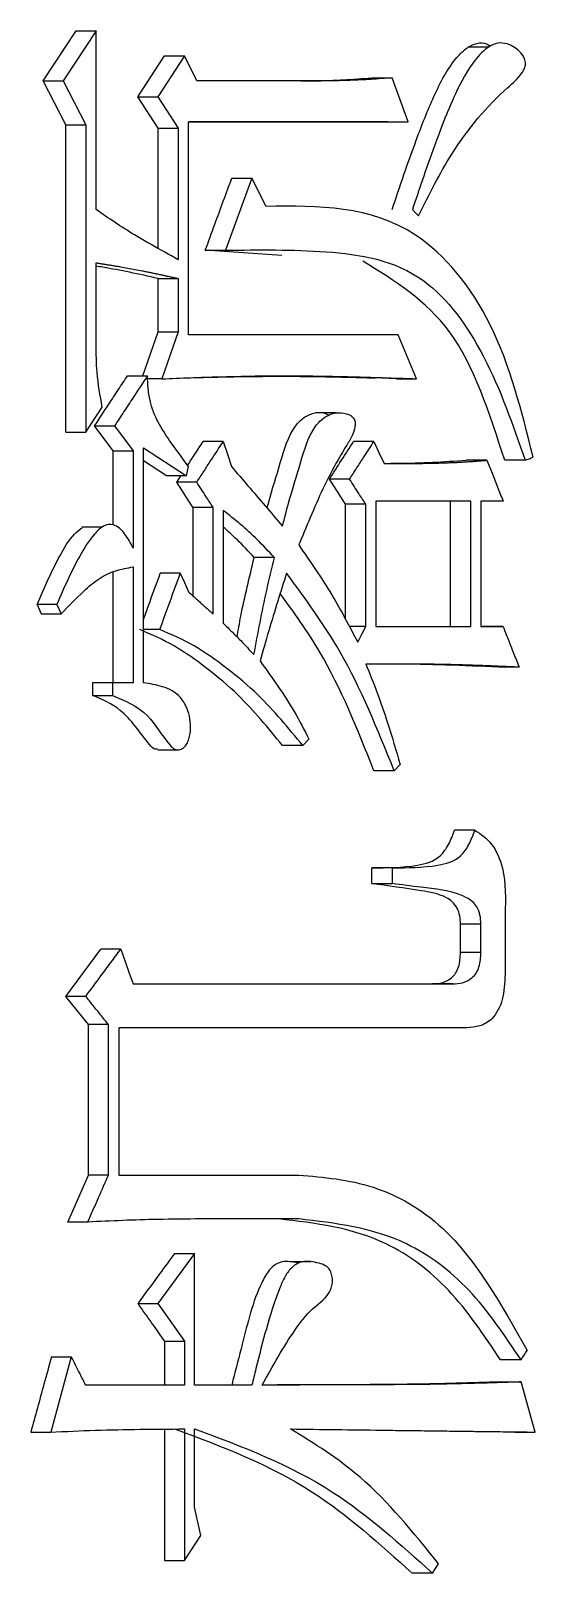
# Model space of a CAD drawing. Header units: millimetres. Extents: x 2451 to 4400, y 944 to 2322.
# Drawn here: x 3324 to 3325.74, y 1149.1 to 1154.43 of the extents above; entities that cross this region are included whole.
import ezdxf

# ---------------------------------------------------------------- set-up
doc = ezdxf.new("R2010")
doc.units = ezdxf.units.MM

msp = doc.modelspace()

# ---------------------------------------------------------------- linework, layer by layer
at = {"color": 7, "linetype": 'Continuous', "lineweight": 25}
for p, q in [((3324.0389, 1154.2528), (3324.1527, 1154.4258)), ((3324.2214, 1154.4258), (3324.1075, 1154.2528)), ((3324.1527, 1154.4258), (3324.2214, 1154.4258)), ((3324.2214, 1153.8092), (3324.2214, 1154.4258)), ((3325.5765, 1154.3692), (3325.5051, 1154.3692)), ((3324.3654, 1154.1987), (3324.4573, 1154.3393)), ((3324.5264, 1154.3393), (3324.4344, 1154.1987)), ((3324.4573, 1154.3393), (3324.5264, 1154.3393)), ((3324.5688, 1154.2528), (3324.5264, 1154.3393)), ((3325.1735, 1154.2636), (3325.2435, 1154.2636)), ((3325.2994, 1154.1121), (3325.2435, 1154.2636)), ((3324.0389, 1154.2528), (3324.1075, 1154.2528)), ((3324.1171, 1154.1013), (3324.0389, 1154.2528)), ((3324.1075, 1154.2528), (3324.1858, 1154.1013)), ((3324.9985, 1154.2528), (3324.5688, 1154.2528)), ((3324.9287, 1154.2528), (3324.9985, 1154.2528)), ((3324.3654, 1154.1987), (3324.4344, 1154.1987)), ((3324.4361, 1154.0905), (3324.3654, 1154.1987)), ((3324.4344, 1154.1987), (3324.5052, 1154.0905)), ((3324.1171, 1154.1013), (3324.1858, 1154.1013)), ((3324.1171, 1153.0412), (3324.1171, 1154.1013)), ((3324.5406, 1154.1121), (3325.2994, 1154.1121)), ((3324.5406, 1153.3766), (3324.5406, 1154.1121)), ((3325.2293, 1154.1121), (3324.5406, 1154.1121)), ((3325.2293, 1154.1121), (3325.2994, 1154.1121)), ((3324.4361, 1154.0905), (3324.5052, 1154.0905)), ((3324.4361, 1153.6747), (3324.4361, 1154.0905)), ((3324.5052, 1154.0905), (3324.5052, 1153.6362)), ((3324.7594, 1153.9174), (3324.6677, 1153.6686)), ((3324.69, 1153.9174), (3324.7594, 1153.9174)), ((3324.8087, 1153.8201), (3324.7594, 1153.9174)), ((3324.2214, 1153.3441), (3324.2214, 1153.6254)), ((3324.8627, 1153.6506), (3324.5984, 1153.6686)), ((3324.5984, 1153.6686), (3324.6677, 1153.6686)), ((3324.4361, 1153.5713), (3324.5052, 1153.5713)), ((3324.4361, 1153.3874), (3324.4361, 1153.5713)), ((3324.5052, 1153.5713), (3324.5052, 1153.3874)), ((3324.3833, 1153.2359), (3324.4361, 1153.3874)), ((3324.4361, 1153.3874), (3324.5052, 1153.3874)), ((3324.5052, 1153.3874), (3324.4485, 1153.2251)), ((3325.2645, 1153.3766), (3324.5406, 1153.3766)), ((3325.3273, 1153.2251), (3325.2645, 1153.3766)), ((3324.33, 1153.2359), (3324.3989, 1153.2359)), ((3324.4485, 1153.2251), (3324.3918, 1153.2251)), ((3325.2571, 1153.2251), (3325.1844, 1153.2279)), ((3325.2571, 1153.2251), (3325.3273, 1153.2251)), ((3324.1858, 1153.0412), (3324.2427, 1153.1278)), ((3325.0493, 1153.1073), (3324.9787, 1153.1073)), ((3324.1171, 1153.0412), (3324.1858, 1153.0412)), ((3324.2165, 1153.0628), (3324.2854, 1153.0628)), ((3324.2804, 1152.9763), (3324.2165, 1153.0628)), ((3324.2854, 1153.0628), (3324.3493, 1152.9763)), ((3324.3847, 1152.9871), (3324.5335, 1152.8898)), ((3324.6607, 1153.0088), (3324.5914, 1153.0088)), ((3325.1806, 1153.0088), (3325.1106, 1153.0088)), ((3324.2804, 1152.9763), (3324.3493, 1152.9763)), ((3324.2804, 1152.7211), (3324.2804, 1152.9763)), ((3324.3493, 1152.9763), (3324.3493, 1152.641)), ((3324.4643, 1152.8898), (3324.3847, 1152.9419)), ((3325.5709, 1152.9439), (3325.5004, 1152.9439)), ((3324.5335, 1152.8898), (3324.4643, 1152.8898)), ((3324.4997, 1152.8681), (3324.5138, 1152.8898)), ((3324.5335, 1152.8898), (3324.5406, 1152.9222)), ((3325.0966, 1152.879), (3325.0268, 1152.879)), ((3324.5688, 1152.8681), (3324.4997, 1152.8681)), ((3324.6254, 1152.7816), (3324.5561, 1152.7816)), ((3324.5561, 1152.4757), (3324.5561, 1152.7816)), ((3324.6254, 1152.4138), (3324.6254, 1152.7816)), ((3324.6607, 1152.7708), (3324.6607, 1152.3814)), ((3325.1526, 1152.7924), (3325.0827, 1152.7924)), ((3325.0827, 1152.3953), (3325.0827, 1152.7924)), ((3325.1526, 1152.3705), (3325.1526, 1152.7924)), ((3325.5153, 1152.8032), (3325.1876, 1152.8032)), ((3325.1876, 1152.8032), (3325.1876, 1152.3705)), ((3325.4449, 1152.3706), (3325.4449, 1152.8032)), ((3325.5153, 1152.3706), (3325.5153, 1152.8032)), ((3325.6265, 1152.8032), (3325.5501, 1152.8032)), ((3325.5501, 1152.8032), (3325.5501, 1152.3706)), ((3324.241, 1152.7127), (3324.1722, 1152.7127)), ((3324.8369, 1152.6085), (3324.7673, 1152.6085)), ((3324.2804, 1152.1758), (3324.2804, 1152.5583)), ((3324.3493, 1152.5761), (3324.3493, 1152.1758)), ((3324.5123, 1152.5544), (3324.4431, 1152.5544)), ((3324.0861, 1152.4463), (3324.0176, 1152.4463)), ((3324.0176, 1152.4463), (3324.0318, 1152.4138)), ((3324.0861, 1152.4463), (3324.1004, 1152.4138)), ((3324.0318, 1152.4138), (3324.1004, 1152.4138)), ((3325.1526, 1152.3705), (3325.0959, 1152.3705)), ((3325.1876, 1152.3705), (3325.5153, 1152.3706)), ((3325.1876, 1152.3705), (3325.4449, 1152.3706)), ((3325.4449, 1152.3706), (3325.5153, 1152.3706)), ((3325.5501, 1152.3706), (3325.6265, 1152.3706)), ((3325.5501, 1152.3706), (3325.5559, 1152.3706)), ((3325.6265, 1152.3706), (3325.5559, 1152.3706)), ((3325.6819, 1152.2299), (3325.6113, 1152.2299)), ((3324.2783, 1152.1758), (3324.2095, 1152.1758)), ((3324.2095, 1152.1758), (3324.2095, 1152.1326)), ((3324.2095, 1152.1326), (3324.2783, 1152.1326)), ((3324.2783, 1152.1758), (3324.2783, 1152.1326)), ((3324.3493, 1152.1758), (3324.2783, 1152.1758)), ((3324.9353, 1151.9595), (3324.9564, 1151.9811)), ((3324.4341, 1151.9448), (3324.5036, 1151.9448)), ((3325.2505, 1151.8729), (3325.1804, 1151.8729)), ((3325.2505, 1151.8729), (3325.2715, 1151.8946)), ((3325.5292, 1151.6674), (3325.4588, 1151.6674)), ((3325.2435, 1151.5376), (3325.1735, 1151.5376)), ((3325.1735, 1151.4835), (3325.1735, 1151.5376)), ((3325.2435, 1151.5376), (3325.2435, 1151.4835)), ((3325.1735, 1151.4835), (3325.2435, 1151.4835)), ((3325.5501, 1151.3429), (3325.4796, 1151.3429)), ((3325.4796, 1151.2456), (3325.4796, 1151.3429)), ((3325.5501, 1151.2456), (3325.5501, 1151.3429)), ((3325.6334, 1151.3754), (3325.6334, 1151.1698)), ((3324.1171, 1151.0941), (3324.2378, 1151.2564)), ((3324.3067, 1151.2564), (3324.2378, 1151.2564)), ((3325.5501, 1151.2456), (3325.4796, 1151.2456)), ((3324.3493, 1151.1374), (3325.4527, 1151.1374)), ((3324.3493, 1151.1374), (3325.3824, 1151.1374)), ((3325.4527, 1151.1374), (3325.3824, 1151.1374)), ((3324.1858, 1151.0941), (3324.1171, 1151.0941)), ((3324.1953, 1150.9967), (3324.1171, 1151.0941)), ((3324.264, 1150.9967), (3324.1953, 1150.9967)), ((3324.1953, 1150.4775), (3324.1953, 1150.9967)), ((3324.264, 1150.4775), (3324.264, 1150.9967)), ((3325.5014, 1150.9859), (3324.2996, 1150.9859)), ((3324.2996, 1150.9859), (3324.2996, 1150.4775)), ((3324.1242, 1150.3153), (3324.1953, 1150.4775)), ((3324.264, 1150.4775), (3324.1953, 1150.4775)), ((3324.2996, 1150.4775), (3324.9212, 1150.4775)), ((3324.9212, 1150.3261), (3324.583, 1150.3261)), ((3324.8516, 1150.3261), (3324.583, 1150.3261)), ((3324.9212, 1150.3261), (3324.8516, 1150.3261)), ((3324.1929, 1150.3153), (3324.1242, 1150.3153)), ((3324.5618, 1150.2071), (3324.4344, 1150.034)), ((3324.4926, 1150.2071), (3324.5618, 1150.2071)), ((3324.5618, 1149.7528), (3324.5618, 1150.2071)), ((3324.9619, 1150.1778), (3324.8914, 1150.1778)), ((3324.3654, 1150.034), (3324.4344, 1150.034)), ((3324.4344, 1150.034), (3324.5264, 1149.9042)), ((3324.4573, 1149.9042), (3324.5264, 1149.9042)), ((3324.4573, 1149.9042), (3324.4573, 1149.7528)), ((3324.5264, 1149.9042), (3324.5264, 1149.7528)), ((3324.136, 1149.8501), (3324.0647, 1149.5905)), ((3324.0674, 1149.8501), (3324.136, 1149.8501)), ((3324.5264, 1149.7528), (3324.1858, 1149.7528)), ((3324.7594, 1149.7528), (3324.5618, 1149.7528)), ((3325.6182, 1149.7636), (3325.6889, 1149.7636)), ((3325.7374, 1149.5905), (3325.6889, 1149.7636)), ((3323.9962, 1149.5905), (3324.0647, 1149.5905)), ((3324.4573, 1149.6013), (3324.4573, 1149.147)), ((3324.5264, 1149.6013), (3324.5264, 1149.147)), ((3324.5618, 1149.3309), (3324.5618, 1149.6013)), ((3325.6667, 1149.5905), (3325.7374, 1149.5905)), ((3324.583, 1149.2335), (3324.5618, 1149.3309)), ((3324.5264, 1149.147), (3324.583, 1149.2335)), ((3324.4573, 1149.147), (3324.5264, 1149.147)), ((3325.3831, 1149.1037), (3325.3129, 1149.1037)), ((3325.3831, 1149.1037), (3325.404, 1149.1362))]:
    msp.add_line(p, q, dxfattribs=at)
at = {"color": 7, "linetype": 'Continuous', "lineweight": 25, "flags": 128}
for points in [[(3324.1858, 1154.1013), (3324.1858, 1153.6809), (3324.1858, 1153.0412)], [(3325.3134, 1153.8092), (3325.3239, 1153.7984), (3325.3343, 1153.7876)], [(3324.3847, 1152.1758), (3324.3847, 1152.5815), (3324.3847, 1152.9871)], [(3324.6607, 1153.0088), (3324.6748, 1152.9655), (3324.6889, 1152.9222)], [(3325.1806, 1153.0088), (3325.1981, 1152.9709), (3325.2156, 1152.933)], [(3325.7027, 1152.9439), (3325.674, 1152.9439), (3325.6531, 1152.9439), (3325.6321, 1152.9439)], [(3324.5123, 1152.5544), (3324.5264, 1152.522), (3324.5406, 1152.4895)], [(3324.4414, 1152.3597), (3324.424, 1152.3597), (3324.4066, 1152.3597), (3324.3847, 1152.3597)], [(3325.1246, 1152.3165), (3325.1386, 1152.3435), (3325.1526, 1152.3705)], [(3324.9353, 1151.9595), (3324.9099, 1151.9595), (3324.8878, 1151.9595), (3324.8656, 1151.9595)], [(3324.3067, 1151.2564), (3324.3227, 1151.2115), (3324.336, 1151.1744), (3324.3493, 1151.1374)], [(3325.6889, 1149.8393), (3325.6579, 1149.8393), (3325.6381, 1149.8393), (3325.6182, 1149.8393)], [(3325.6889, 1149.8393), (3325.6941, 1149.8474), (3325.6993, 1149.8555), (3325.7045, 1149.8636), (3325.7097, 1149.8718)]]:
    msp.add_lwpolyline(points, dxfattribs=at)
at = {"color": 7, "linetype": 'Continuous', "lineweight": 25}
for points, knots in [([(3325.2433, 1153.8092), (3325.2705, 1153.8896), (3325.3153, 1154.0222), (3325.3856, 1154.2013), (3325.4438, 1154.3131), (3325.4997, 1154.3679), (3325.5355, 1154.3855), (3325.5648, 1154.3855), (3325.5796, 1154.3756), (3325.5837, 1154.3729)], [0, 0, 0, 0, 0.3361485, 0.5545018, 0.7752187, 0.8508574, 0.9131508, 0.9759063, 1, 1, 1, 1]), ([(3325.3343, 1153.7876), (3325.371, 1153.8606), (3325.4564, 1154.0308), (3325.5864, 1154.1849), (3325.6814, 1154.2629), (3325.6995, 1154.293), (3325.7037, 1154.3051), (3325.7042, 1154.3167), (3325.7017, 1154.3283), (3325.6937, 1154.3441), (3325.6735, 1154.3654), (3325.6437, 1154.3826), (3325.6083, 1154.3859), (3325.5688, 1154.3681), (3325.5149, 1154.3131), (3325.4496, 1154.1896), (3325.3825, 1154.0133), (3325.3365, 1153.8773), (3325.3134, 1153.8092)], [0, 0, 0, 0, 0.163054, 0.3801016, 0.4338943, 0.4429487, 0.4520876, 0.4580059, 0.4639132, 0.4738466, 0.4929621, 0.5283931, 0.555625, 0.5828501, 0.6338445, 0.7244784, 0.8619279, 1, 1, 1, 1]), ([(3324.9287, 1154.2528), (3324.9531, 1154.253), (3325.0018, 1154.2536), (3325.0834, 1154.2569), (3325.1406, 1154.2611), (3325.1735, 1154.2636)], [0, 0, 0, 0, 0.297859, 0.595729, 1, 1, 1, 1]), ([(3325.2435, 1154.2636), (3325.2193, 1154.2617), (3325.1708, 1154.258), (3325.0892, 1154.254), (3325.0317, 1154.2532), (3324.9985, 1154.2528)], [0, 0, 0, 0, 0.29749, 0.594994, 1, 1, 1, 1]), ([(3324.5984, 1153.6686), (3324.6095, 1153.6986), (3324.6302, 1153.7551), (3324.6608, 1153.838), (3324.6802, 1153.8909), (3324.69, 1153.9174)], [0, 0, 0, 0, 0.361499, 0.68075, 1, 1, 1, 1]), ([(3324.5052, 1153.6362), (3324.474, 1153.6534), (3324.4389, 1153.6728), (3324.3884, 1153.7015), (3324.3239, 1153.7386), (3324.2651, 1153.7791), (3324.2214, 1153.8092)], [0, 0, 0, 0, 0.3251759, 0.3658228, 0.5284142, 1, 1, 1, 1]), ([(3325.7304, 1152.9547), (3325.6906, 1153.114), (3325.6129, 1153.4245), (3325.2876, 1153.8244), (3324.9891, 1153.8217), (3324.8087, 1153.8201)], [0, 0, 0, 0, 0.294377, 0.573566, 1, 1, 1, 1]), ([(3324.6677, 1153.6686), (3324.7829, 1153.6702), (3325.013, 1153.6733), (3325.3492, 1153.6214), (3325.5773, 1153.3061), (3325.6604, 1153.0662), (3325.7027, 1152.9439)], [0, 0, 0, 0, 0.273656, 0.546764, 0.768873, 1, 1, 1, 1]), ([(3324.2214, 1153.6254), (3324.2235, 1153.625), (3324.2277, 1153.6244), (3324.2329, 1153.6235), (3324.2381, 1153.6227), (3324.2423, 1153.6221), (3324.2464, 1153.6214), (3324.2506, 1153.6207), (3324.2548, 1153.6201), (3324.26, 1153.6193), (3324.2642, 1153.6186), (3324.2694, 1153.6177), (3324.2746, 1153.6169), (3324.2809, 1153.6159), (3324.2871, 1153.6148), (3324.2934, 1153.6138), (3324.2996, 1153.6128), (3324.3121, 1153.6106), (3324.3392, 1153.6059), (3324.3662, 1153.6007), (3324.3869, 1153.5965), (3324.3952, 1153.5949), (3324.4035, 1153.5932), (3324.4139, 1153.591), (3324.4221, 1153.5893), (3324.4304, 1153.5875), (3324.4366, 1153.5862), (3324.4418, 1153.5851), (3324.447, 1153.584), (3324.4511, 1153.5831), (3324.4552, 1153.5822), (3324.4594, 1153.5813), (3324.4635, 1153.5804), (3324.4687, 1153.5793), (3324.4728, 1153.5784), (3324.478, 1153.5772), (3324.4821, 1153.5763), (3324.4862, 1153.5754), (3324.4904, 1153.5745), (3324.4945, 1153.5736), (3324.4998, 1153.5725), (3324.503, 1153.5717), (3324.5052, 1153.5713)], [0, 0, 0, 0, 0.021952, 0.043903, 0.054879, 0.07683, 0.087806, 0.098782, 0.120733, 0.131709, 0.15366, 0.164636, 0.186587, 0.208539, 0.23049, 0.252442, 0.274393, 0.296345, 0.384151, 0.559767, 0.581718, 0.60367, 0.647573, 0.669524, 0.713427, 0.735378, 0.75733, 0.779281, 0.790257, 0.812208, 0.823184, 0.83416, 0.856111, 0.867087, 0.889038, 0.900014, 0.921966, 0.932941, 0.943917, 0.965868, 0.976844, 1, 1, 1, 1]), ([(3325.6321, 1152.9439), (3325.5796, 1153.1071), (3325.4779, 1153.4239), (3325.2517, 1153.5638), (3325.1421, 1153.6316)], [0, 0, 0, 0, 0.515406, 1, 1, 1, 1]), ([(3324.4361, 1153.5713), (3324.403, 1153.5786), (3324.3395, 1153.5926), (3324.2678, 1153.6063), (3324.2292, 1153.6126), (3324.2214, 1153.6139)], [0, 0, 0, 0, 0.463687, 0.891018, 1, 1, 1, 1]), ([(3324.2427, 1153.1278), (3324.2357, 1153.1675), (3324.223, 1153.2387), (3324.2219, 1153.3118), (3324.2214, 1153.3441)], [0, 0, 0, 0, 0.558835, 1, 1, 1, 1]), ([(3324.2165, 1153.0628), (3324.2329, 1153.0878), (3324.26, 1153.1292), (3324.2978, 1153.1869), (3324.3193, 1153.2196), (3324.33, 1153.2359)], [0, 0, 0, 0, 0.432882, 0.716441, 1, 1, 1, 1]), ([(3324.3989, 1153.2359), (3324.3826, 1153.211), (3324.3555, 1153.1696), (3324.3176, 1153.112), (3324.2961, 1153.0792), (3324.2854, 1153.0628)], [0, 0, 0, 0, 0.432629, 0.716314, 1, 1, 1, 1]), ([(3324.5406, 1152.9222), (3324.5187, 1152.9521), (3324.4825, 1153.0015), (3324.434, 1153.0735), (3324.4029, 1153.1492), (3324.4003, 1153.2068), (3324.3989, 1153.2359)], [0, 0, 0, 0, 0.334385, 0.552202, 0.773272, 1, 1, 1, 1]), ([(3324.4485, 1153.2251), (3324.5148, 1153.2277), (3324.6473, 1153.2328), (3324.7957, 1153.2357), (3324.8801, 1153.2356), (3324.9007, 1153.2355), (3324.9068, 1153.2354), (3324.913, 1153.2354), (3324.9192, 1153.2354), (3324.9253, 1153.2353), (3324.9336, 1153.2352), (3324.9418, 1153.2352), (3324.95, 1153.2351), (3324.9562, 1153.235), (3324.9623, 1153.2349), (3324.9685, 1153.2348), (3324.9747, 1153.2347), (3324.9808, 1153.2347), (3324.989, 1153.2345), (3324.9973, 1153.2344), (3325.0055, 1153.2343), (3325.0116, 1153.2341), (3325.0178, 1153.234), (3325.0239, 1153.2339), (3325.0301, 1153.2338), (3325.0363, 1153.2337), (3325.0424, 1153.2335), (3325.0486, 1153.2334), (3325.0568, 1153.2332), (3325.065, 1153.233), (3325.0732, 1153.2329), (3325.0793, 1153.2327), (3325.0855, 1153.2326), (3325.0916, 1153.2324), (3325.0978, 1153.2322), (3325.1039, 1153.2321), (3325.1121, 1153.2319), (3325.1203, 1153.2317), (3325.1285, 1153.2314), (3325.1346, 1153.2313), (3325.1408, 1153.2311), (3325.1469, 1153.2309), (3325.1531, 1153.2307), (3325.1592, 1153.2306), (3325.1653, 1153.2304), (3325.1715, 1153.2302), (3325.1797, 1153.2299), (3325.1879, 1153.2297), (3325.196, 1153.2294), (3325.2022, 1153.2292), (3325.2083, 1153.2291), (3325.2144, 1153.2289), (3325.2206, 1153.2287), (3325.2267, 1153.2285), (3325.2349, 1153.2282), (3325.2431, 1153.2279), (3325.2512, 1153.2277), (3325.2574, 1153.2275), (3325.2635, 1153.2273), (3325.2696, 1153.2271), (3325.2758, 1153.2269), (3325.2819, 1153.2267), (3325.288, 1153.2264), (3325.2962, 1153.2262), (3325.3043, 1153.2259), (3325.3125, 1153.2256), (3325.3195, 1153.2254), (3325.3244, 1153.2252), (3325.3273, 1153.2251)], [0, 0, 0, 0, 0.22469, 0.449389, 0.505561, 0.512583, 0.519604, 0.526626, 0.533648, 0.540669, 0.547691, 0.561734, 0.568755, 0.575777, 0.582798, 0.58982, 0.596841, 0.603863, 0.610884, 0.624928, 0.631949, 0.638971, 0.645992, 0.653014, 0.660035, 0.667057, 0.674078, 0.6811, 0.688121, 0.702165, 0.709186, 0.716208, 0.723229, 0.730251, 0.737272, 0.744294, 0.751315, 0.765358, 0.77238, 0.779401, 0.786423, 0.793445, 0.800466, 0.807488, 0.814509, 0.821531, 0.828552, 0.842595, 0.849617, 0.856638, 0.86366, 0.870682, 0.877703, 0.884725, 0.891746, 0.905789, 0.912811, 0.919832, 0.926854, 0.933875, 0.940897, 0.947918, 0.95494, 0.961962, 0.976005, 0.983026, 0.990048, 1, 1, 1, 1]), ([(3324.5374, 1153.2285), (3324.5508, 1153.2289), (3324.6271, 1153.2314), (3324.8427, 1153.2352), (3325.0276, 1153.2324), (3325.1291, 1153.2299), (3325.169, 1153.2287), (3325.1842, 1153.2282), (3325.1844, 1153.2281), (3325.1845, 1153.2281)], [0, 0, 0, 0, 0.091246, 0.521297, 0.77416, 0.895412, 0.961125, 0.976415, 1, 1, 1, 1]), ([(3324.812, 1152.7787), (3324.8139, 1152.7859), (3324.8278, 1152.8386), (3324.8578, 1152.9331), (3324.8894, 1153.0452), (3324.9403, 1153.095), (3324.9773, 1153.1096), (3325.0078, 1153.1095), (3325.0233, 1153.101), (3325.0273, 1153.0988)], [0, 0, 0, 0, 0.046643, 0.342403, 0.639171, 0.748921, 0.858405, 0.963449, 1, 1, 1, 1]), ([(3324.865, 1152.7167), (3324.8723, 1152.7447), (3324.8915, 1152.8183), (3324.9274, 1152.9333), (3324.9592, 1153.0457), (3325.0104, 1153.0951), (3325.0479, 1153.1102), (3325.0805, 1153.1075), (3325.1022, 1153.0988), (3325.1114, 1153.0884), (3325.1149, 1153.0805), (3325.1163, 1153.0703), (3325.1145, 1153.0532), (3325.1057, 1153.0261), (3325.066, 1152.9636), (3324.9997, 1152.8449), (3324.9516, 1152.7231), (3324.9223, 1152.6545), (3324.9212, 1152.6518)], [0, 0, 0, 0, 0.080829, 0.213073, 0.345773, 0.395058, 0.444233, 0.491132, 0.518332, 0.527917, 0.53551, 0.543103, 0.555865, 0.581938, 0.622671, 0.782526, 0.991638, 1, 1, 1, 1]), ([(3324.5376, 1152.9263), (3324.5403, 1152.9304), (3324.5582, 1152.9578), (3324.5761, 1152.9853), (3324.5914, 1153.0088)], [0, 0, 0, 0, 0.147167, 1, 1, 1, 1]), ([(3324.5688, 1152.8681), (3324.577, 1152.8806), (3324.5933, 1152.9056), (3324.6239, 1152.9525), (3324.6464, 1152.9869), (3324.6607, 1153.0088)], [0, 0, 0, 0, 0.2662424, 0.5324848, 1, 1, 1, 1]), ([(3325.0268, 1152.879), (3325.0408, 1152.9006), (3325.0687, 1152.9439), (3325.0967, 1152.9871), (3325.1106, 1153.0088)], [0, 0, 0, 0, 0.4999997, 1, 1, 1, 1]), ([(3325.0966, 1152.879), (3325.1047, 1152.8914), (3325.1209, 1152.9164), (3325.1489, 1152.9597), (3325.1688, 1152.9905), (3325.1806, 1153.0088)], [0, 0, 0, 0, 0.288429, 0.576858, 1, 1, 1, 1]), ([(3325.2154, 1152.9334), (3325.2317, 1152.9334), (3325.2874, 1152.9335), (3325.3825, 1152.9367), (3325.4611, 1152.9415), (3325.5004, 1152.9439)], [0, 0, 0, 0, 0.170166, 0.585003, 1, 1, 1, 1]), ([(3325.2156, 1152.933), (3325.2551, 1152.933), (3325.2971, 1152.9329), (3325.3415, 1152.9334), (3325.3489, 1152.9334), (3325.3563, 1152.9335), (3325.3637, 1152.9336), (3325.3699, 1152.9338), (3325.376, 1152.9339), (3325.381, 1152.934), (3325.3871, 1152.9341), (3325.3933, 1152.9342), (3325.4031, 1152.9345), (3325.413, 1152.9347), (3325.4228, 1152.9351), (3325.4302, 1152.9353), (3325.4376, 1152.9356), (3325.4474, 1152.936), (3325.4561, 1152.9363), (3325.4647, 1152.9367), (3325.4696, 1152.937), (3325.4757, 1152.9373), (3325.4819, 1152.9376), (3325.4917, 1152.9382), (3325.5015, 1152.9388), (3325.5138, 1152.9396), (3325.5236, 1152.9403), (3325.5359, 1152.9412), (3325.5457, 1152.9419), (3325.5582, 1152.9429), (3325.5658, 1152.9435), (3325.5709, 1152.9439)], [0, 0, 0, 0, 0.332695, 0.353489, 0.374282, 0.395075, 0.415869, 0.436662, 0.447059, 0.467852, 0.478249, 0.499042, 0.519836, 0.561423, 0.582216, 0.603009, 0.623803, 0.644596, 0.686183, 0.69658, 0.717373, 0.72777, 0.748563, 0.769356, 0.810943, 0.831737, 0.873323, 0.894117, 0.935704, 0.956497, 1, 1, 1, 1]), ([(3325.5709, 1152.9439), (3325.5767, 1152.9292), (3325.5889, 1152.8984), (3325.6074, 1152.8515), (3325.6201, 1152.8193), (3325.6265, 1152.8032)], [0, 0, 0, 0, 0.3137275, 0.6568637, 1, 1, 1, 1]), ([(3325.7027, 1152.9439), (3325.7074, 1152.9457), (3325.7166, 1152.9493), (3325.7258, 1152.9529), (3325.7304, 1152.9547)], [0, 0, 0, 0, 0.499988, 1, 1, 1, 1]), ([(3324.6889, 1152.9222), (3324.7078, 1152.9002), (3324.7466, 1152.8549), (3324.8053, 1152.7864), (3324.8451, 1152.74), (3324.865, 1152.7167)], [0, 0, 0, 0, 0.321741, 0.660871, 1, 1, 1, 1]), ([(3325.0827, 1152.7924), (3325.0734, 1152.8068), (3325.0547, 1152.8357), (3325.0361, 1152.8645), (3325.0268, 1152.879)], [0, 0, 0, 0, 0.500002, 1, 1, 1, 1]), ([(3325.1526, 1152.7924), (3325.1446, 1152.8049), (3325.1312, 1152.8256), (3325.1125, 1152.8544), (3325.1019, 1152.8708), (3325.0966, 1152.879)], [0, 0, 0, 0, 0.432649, 0.716324, 1, 1, 1, 1]), ([(3324.5561, 1152.7816), (3324.5467, 1152.796), (3324.5279, 1152.8249), (3324.5091, 1152.8537), (3324.4997, 1152.8681)], [0, 0, 0, 0, 0.500002, 1, 1, 1, 1]), ([(3324.6254, 1152.7816), (3324.6172, 1152.7941), (3324.6037, 1152.8147), (3324.5849, 1152.8436), (3324.5742, 1152.86), (3324.5688, 1152.8681)], [0, 0, 0, 0, 0.4326487, 0.7163239, 1, 1, 1, 1]), ([(3324.8369, 1152.6085), (3324.8173, 1152.6294), (3324.7796, 1152.6696), (3324.7206, 1152.7235), (3324.6807, 1152.755), (3324.6607, 1152.7708)], [0, 0, 0, 0, 0.349925, 0.674457, 1, 1, 1, 1]), ([(3324.0176, 1152.4463), (3324.0425, 1152.5029), (3324.0802, 1152.5887), (3324.1338, 1152.6799), (3324.1641, 1152.7048), (3324.1731, 1152.7121)], [0, 0, 0, 0, 0.578164, 0.875853, 1, 1, 1, 1]), ([(3324.3493, 1152.641), (3324.3403, 1152.6583), (3324.3228, 1152.6924), (3324.2855, 1152.7269), (3324.2445, 1152.7197), (3324.2047, 1152.6793), (3324.1482, 1152.5905), (3324.1108, 1152.5036), (3324.0861, 1152.4463)], [0, 0, 0, 0, 0.121784, 0.238894, 0.329996, 0.425945, 0.621085, 1, 1, 1, 1]), ([(3324.7673, 1152.6085), (3324.7478, 1152.6295), (3324.7133, 1152.6666), (3324.6766, 1152.6994), (3324.6607, 1152.7136)], [0, 0, 0, 0, 0.56596, 1, 1, 1, 1]), ([(3324.7081, 1152.3344), (3324.7123, 1152.3582), (3324.7225, 1152.4165), (3324.7433, 1152.5075), (3324.7593, 1152.5749), (3324.7673, 1152.6085)], [0, 0, 0, 0, 0.256892, 0.628328, 1, 1, 1, 1]), ([(3324.7665, 1152.2732), (3324.7804, 1152.3472), (3324.8016, 1152.46), (3324.8279, 1152.5706), (3324.8369, 1152.6085)], [0, 0, 0, 0, 0.6569803, 1, 1, 1, 1]), ([(3324.9212, 1152.6518), (3324.9601, 1152.5956), (3325.0161, 1152.5146), (3325.0811, 1152.3993), (3325.1101, 1152.3441), (3325.1246, 1152.3165)], [0, 0, 0, 0, 0.532376, 0.766064, 1, 1, 1, 1]), ([(3324.1004, 1152.4138), (3324.1262, 1152.4403), (3324.1685, 1152.4838), (3324.2304, 1152.5384), (3324.2891, 1152.5652), (3324.3292, 1152.5725), (3324.3493, 1152.5761)], [0, 0, 0, 0, 0.3446396, 0.5657566, 0.7835326, 1, 1, 1, 1]), ([(3324.3847, 1152.3936), (3324.3924, 1152.4148), (3324.4119, 1152.4684), (3324.4314, 1152.522), (3324.4431, 1152.5544)], [0, 0, 0, 0, 0.3946343, 1, 1, 1, 1]), ([(3324.4414, 1152.3597), (3324.4533, 1152.3922), (3324.4769, 1152.4571), (3324.5005, 1152.522), (3324.5123, 1152.5544)], [0, 0, 0, 0, 0.4999996, 1, 1, 1, 1]), ([(3324.8791, 1152.5544), (3324.8689, 1152.5223), (3324.8479, 1152.4562), (3324.8173, 1152.3553), (3324.7975, 1152.2861), (3324.7876, 1152.2516)], [0, 0, 0, 0, 0.320379, 0.660141, 1, 1, 1, 1]), ([(3325.2505, 1151.8729), (3325.1933, 1152.0147), (3325.0918, 1152.2659), (3324.9436, 1152.4668), (3324.8791, 1152.5544)], [0, 0, 0, 0, 0.5642098, 1, 1, 1, 1]), ([(3324.5406, 1152.4895), (3324.5508, 1152.4804), (3324.57, 1152.4632), (3324.5983, 1152.438), (3324.6163, 1152.4219), (3324.6254, 1152.4138)], [0, 0, 0, 0, 0.361282, 0.680641, 1, 1, 1, 1]), ([(3325.1804, 1151.8729), (3325.1239, 1152.0153), (3325.0349, 1152.2394), (3324.9045, 1152.4189), (3324.857, 1152.4843)], [0, 0, 0, 0, 0.635566, 1, 1, 1, 1]), ([(3324.8656, 1151.9595), (3324.8158, 1152.02), (3324.7341, 1152.1192), (3324.605, 1152.2272), (3324.4926, 1152.3076), (3324.4123, 1152.3424), (3324.3724, 1152.3597)], [0, 0, 0, 0, 0.34442, 0.564747, 0.783429, 1, 1, 1, 1]), ([(3324.9353, 1151.9595), (3324.8854, 1152.02), (3324.8036, 1152.1193), (3324.6743, 1152.2272), (3324.5617, 1152.3076), (3324.4814, 1152.3424), (3324.4414, 1152.3597)], [0, 0, 0, 0, 0.34436, 0.564684, 0.783385, 1, 1, 1, 1]), ([(3324.6607, 1152.3814), (3324.6707, 1152.3715), (3324.6909, 1152.3519), (3324.7264, 1152.3162), (3324.7513, 1152.2895), (3324.7665, 1152.2732)], [0, 0, 0, 0, 0.280921, 0.561854, 1, 1, 1, 1]), ([(3325.6265, 1152.3706), (3325.6323, 1152.3558), (3325.6444, 1152.3251), (3325.6629, 1152.2782), (3325.6756, 1152.246), (3325.6819, 1152.2299)], [0, 0, 0, 0, 0.313727, 0.656864, 1, 1, 1, 1]), ([(3324.7876, 1152.2516), (3324.8082, 1152.2229), (3324.8488, 1152.1665), (3324.9069, 1152.078), (3324.9398, 1152.0135), (3324.9564, 1151.9811)], [0, 0, 0, 0, 0.3384511, 0.6681197, 1, 1, 1, 1]), ([(3325.6819, 1152.2299), (3325.6743, 1152.2303), (3325.659, 1152.2309), (3325.6399, 1152.2318), (3325.6245, 1152.2325), (3325.613, 1152.2329), (3325.6035, 1152.2334), (3325.5939, 1152.2338), (3325.5805, 1152.2343), (3325.5613, 1152.2351), (3325.5421, 1152.2358), (3325.523, 1152.2365), (3325.5076, 1152.237), (3325.4884, 1152.2376), (3325.473, 1152.2381), (3325.4538, 1152.2386), (3325.4385, 1152.239), (3325.4231, 1152.2393), (3325.4077, 1152.2396), (3325.3923, 1152.2398), (3325.3731, 1152.2401), (3325.3596, 1152.2403), (3325.3461, 1152.2404), (3325.3384, 1152.2405), (3325.3288, 1152.2405), (3325.3211, 1152.2406), (3325.3134, 1152.2406), (3325.3057, 1152.2407), (3325.298, 1152.2407), (3325.2884, 1152.2407), (3325.2806, 1152.2408), (3325.271, 1152.2408), (3325.2633, 1152.2408), (3325.2536, 1152.2408), (3325.2459, 1152.2408), (3325.2382, 1152.2408), (3325.2305, 1152.2408), (3325.2228, 1152.2408), (3325.2131, 1152.2408), (3325.2054, 1152.2408), (3325.1958, 1152.2408), (3325.189, 1152.2408), (3325.1832, 1152.2408), (3325.1794, 1152.2408), (3325.1755, 1152.2408), (3325.1707, 1152.2408), (3325.1668, 1152.2408), (3325.1622, 1152.2408), (3325.1578, 1152.2408), (3325.1544, 1152.2407), (3325.1526, 1152.2407)], [0, 0, 0, 0, 0.043584, 0.087168, 0.10896, 0.130753, 0.152545, 0.163441, 0.185233, 0.228817, 0.272401, 0.294193, 0.337777, 0.35957, 0.403154, 0.424946, 0.46853, 0.490322, 0.512114, 0.555699, 0.577491, 0.621075, 0.631971, 0.653763, 0.664659, 0.686451, 0.697347, 0.708243, 0.730035, 0.740931, 0.762723, 0.773619, 0.795412, 0.806308, 0.8281, 0.838996, 0.849892, 0.871684, 0.88258, 0.904372, 0.915268, 0.93706, 0.942508, 0.947956, 0.958852, 0.9643, 0.975196, 0.980644, 0.990322, 1, 1, 1, 1]), ([(3325.1526, 1152.2407), (3325.1662, 1152.2078), (3325.1932, 1152.1418), (3325.2321, 1152.0257), (3325.2571, 1151.9426), (3325.2715, 1151.8946)], [0, 0, 0, 0, 0.296607, 0.593255, 1, 1, 1, 1]), ([(3325.6113, 1152.2299), (3325.55, 1152.2328), (3325.4317, 1152.2382), (3325.2787, 1152.2408), (3325.1869, 1152.2407), (3325.1527, 1152.2407)], [0, 0, 0, 0, 0.402188, 0.777041, 1, 1, 1, 1]), ([(3324.4336, 1151.9467), (3324.4304, 1151.9465), (3324.4202, 1151.946), (3324.3764, 1151.998), (3324.3198, 1152.0858), (3324.2429, 1152.1184), (3324.2095, 1152.1326)], [0, 0, 0, 0, 0.036093, 0.112614, 0.614141, 1, 1, 1, 1]), ([(3324.2783, 1152.1326), (3324.3214, 1152.1148), (3324.3994, 1152.0827), (3324.4525, 1151.9862), (3324.492, 1151.9447), (3324.5107, 1151.944), (3324.5249, 1151.9523), (3324.5355, 1151.9648), (3324.5449, 1151.9881), (3324.5491, 1152.0217), (3324.545, 1152.0617), (3324.5326, 1152.0974), (3324.5048, 1152.1407), (3324.4512, 1152.1661), (3324.4069, 1152.1726), (3324.3847, 1152.1758)], [0, 0, 0, 0, 0.230991, 0.417984, 0.453958, 0.487906, 0.511162, 0.535138, 0.560232, 0.612084, 0.662769, 0.713245, 0.762331, 0.881446, 1, 1, 1, 1]), ([(3325.1735, 1151.5376), (3325.2256, 1151.5378), (3325.3047, 1151.538), (3325.4004, 1151.5618), (3325.4401, 1151.6169), (3325.4525, 1151.6505), (3325.4588, 1151.6674)], [0, 0, 0, 0, 0.492277, 0.748028, 0.872473, 1, 1, 1, 1]), ([(3325.2435, 1151.5376), (3325.2957, 1151.5378), (3325.375, 1151.538), (3325.4708, 1151.5618), (3325.5105, 1151.6169), (3325.5229, 1151.6505), (3325.5292, 1151.6674)], [0, 0, 0, 0, 0.492388, 0.748171, 0.872567, 1, 1, 1, 1]), ([(3325.5292, 1151.6674), (3325.5499, 1151.6535), (3325.5916, 1151.6253), (3325.6377, 1151.5182), (3325.635, 1151.4302), (3325.6334, 1151.3754)], [0, 0, 0, 0, 0.2689236, 0.5440594, 1, 1, 1, 1]), ([(3325.4796, 1151.3429), (3325.4792, 1151.3528), (3325.4783, 1151.3723), (3325.4687, 1151.4004), (3325.4519, 1151.4216), (3325.4109, 1151.4481), (3325.3161, 1151.4631), (3325.2301, 1151.4754), (3325.1735, 1151.4835)], [0, 0, 0, 0, 0.0603351, 0.1198881, 0.185788, 0.2512462, 0.5074615, 1, 1, 1, 1]), ([(3325.5501, 1151.3429), (3325.5495, 1151.3536), (3325.5485, 1151.3752), (3325.5377, 1151.4029), (3325.518, 1151.4261), (3325.4536, 1151.4591), (3325.3589, 1151.4676), (3325.2764, 1151.479), (3325.2435, 1151.4835)], [0, 0, 0, 0, 0.06555, 0.131385, 0.187199, 0.284615, 0.7156, 1, 1, 1, 1]), ([(3324.1858, 1151.0941), (3324.2033, 1151.1176), (3324.2323, 1151.1564), (3324.2725, 1151.2105), (3324.2953, 1151.2411), (3324.3067, 1151.2564)], [0, 0, 0, 0, 0.434497, 0.717248, 1, 1, 1, 1]), ([(3325.3824, 1151.1374), (3325.3937, 1151.1379), (3325.4165, 1151.139), (3325.4445, 1151.1524), (3325.4636, 1151.1731), (3325.477, 1151.2027), (3325.4786, 1151.2286), (3325.4796, 1151.2456)], [0, 0, 0, 0, 0.24066, 0.483157, 0.613661, 0.74758, 1, 1, 1, 1]), ([(3325.4527, 1151.1374), (3325.4641, 1151.1379), (3325.4869, 1151.139), (3325.5149, 1151.1524), (3325.534, 1151.1731), (3325.5475, 1151.2027), (3325.5491, 1151.2286), (3325.5501, 1151.2456)], [0, 0, 0, 0, 0.24079, 0.483382, 0.613891, 0.747761, 1, 1, 1, 1]), ([(3325.6334, 1151.1698), (3325.6322, 1151.1402), (3325.63, 1151.0822), (3325.594, 1151.0149), (3325.5463, 1150.9889), (3325.5163, 1150.9869), (3325.5014, 1150.9859)], [0, 0, 0, 0, 0.294497, 0.575733, 0.789018, 1, 1, 1, 1]), ([(3324.264, 1150.9967), (3324.255, 1151.008), (3324.2374, 1151.0299), (3324.2113, 1151.0624), (3324.1943, 1151.0835), (3324.1858, 1151.0941)], [0, 0, 0, 0, 0.34784, 0.673919, 1, 1, 1, 1]), ([(3324.1929, 1150.3153), (3324.1993, 1150.3297), (3324.2119, 1150.3585), (3324.2356, 1150.4126), (3324.253, 1150.4523), (3324.264, 1150.4775)], [0, 0, 0, 0, 0.266473, 0.532946, 1, 1, 1, 1]), ([(3324.9212, 1150.4775), (3325.0074, 1150.4701), (3325.1808, 1150.4551), (3325.479, 1150.2834), (3325.6216, 1150.029), (3325.7097, 1149.8718)], [0, 0, 0, 0, 0.274101, 0.551296, 1, 1, 1, 1]), ([(3324.583, 1150.3261), (3324.5333, 1150.3257), (3324.4436, 1150.325), (3324.3136, 1150.321), (3324.2331, 1150.3172), (3324.1929, 1150.3153)], [0, 0, 0, 0, 0.382976, 0.691466, 1, 1, 1, 1]), ([(3325.6182, 1149.8393), (3325.5612, 1149.9244), (3325.4484, 1150.0926), (3325.1868, 1150.2869), (3324.9781, 1150.3113), (3324.8516, 1150.3261)], [0, 0, 0, 0, 0.287443, 0.567856, 1, 1, 1, 1]), ([(3325.6889, 1149.8393), (3325.6317, 1149.9244), (3325.5188, 1150.0927), (3325.2568, 1150.2869), (3325.0479, 1150.3113), (3324.9212, 1150.3261)], [0, 0, 0, 0, 0.287344, 0.567754, 1, 1, 1, 1]), ([(3324.4926, 1150.2071), (3324.4753, 1150.1835), (3324.4454, 1150.1428), (3324.403, 1150.0851), (3324.3779, 1150.051), (3324.3654, 1150.034)], [0, 0, 0, 0, 0.40915, 0.704575, 1, 1, 1, 1]), ([(3324.9231, 1150.1728), (3324.9059, 1150.1765), (3324.8791, 1150.1823), (3324.8425, 1150.1727), (3324.8148, 1150.147), (3324.7665, 1150.0596), (3324.7347, 1149.9243), (3324.7031, 1149.8055), (3324.6913, 1149.7582), (3324.6899, 1149.7528)], [0, 0, 0, 0, 0.122922, 0.190849, 0.258594, 0.353349, 0.745947, 0.970578, 1, 1, 1, 1]), ([(3324.7946, 1149.7528), (3324.8313, 1149.8185), (3324.8843, 1149.9133), (3324.9653, 1150.0202), (3325.023, 1150.0544), (3325.0374, 1150.101), (3325.038, 1150.1207), (3325.0342, 1150.1397), (3325.026, 1150.1549), (3325.0115, 1150.1674), (3324.9799, 1150.1769), (3324.9425, 1150.184), (3324.9034, 1150.1667), (3324.8744, 1150.1342), (3324.8254, 1150.0148), (3324.7913, 1149.8832), (3324.764, 1149.7717), (3324.7594, 1149.7528)], [0, 0, 0, 0, 0.209542, 0.302718, 0.395823, 0.412031, 0.428214, 0.444989, 0.461063, 0.475111, 0.504204, 0.574217, 0.604801, 0.646447, 0.701904, 0.949434, 1, 1, 1, 1]), ([(3324.3654, 1150.034), (3324.3739, 1150.022), (3324.3909, 1149.9979), (3324.4216, 1149.9547), (3324.4437, 1149.9234), (3324.4573, 1149.9042)], [0, 0, 0, 0, 0.277956, 0.555911, 1, 1, 1, 1]), ([(3324.0674, 1149.8501), (3324.0587, 1149.8186), (3324.0426, 1149.7596), (3324.0188, 1149.673), (3324.0037, 1149.618), (3323.9962, 1149.5905)], [0, 0, 0, 0, 0.364068, 0.682034, 1, 1, 1, 1]), ([(3324.1858, 1149.7528), (3324.1789, 1149.7664), (3324.1671, 1149.7894), (3324.1504, 1149.8219), (3324.1408, 1149.8407), (3324.136, 1149.8501)], [0, 0, 0, 0, 0.419956, 0.7099794, 1, 1, 1, 1]), ([(3325.6889, 1149.7636), (3325.6803, 1149.7633), (3325.6632, 1149.7628), (3325.6419, 1149.7621), (3325.6248, 1149.7616), (3325.6119, 1149.7612), (3325.5991, 1149.7608), (3325.5863, 1149.7604), (3325.5734, 1149.76), (3325.5563, 1149.7595), (3325.5349, 1149.7589), (3325.5092, 1149.7582), (3325.4834, 1149.7575), (3325.4577, 1149.7569), (3325.4319, 1149.7564), (3325.4062, 1149.7559), (3325.3718, 1149.7552), (3325.2772, 1149.7541), (3325.1738, 1149.7538), (3325.0831, 1149.7535), (3325.0572, 1149.7534), (3325.0442, 1149.7533), (3325.0269, 1149.7533), (3325.0096, 1149.7532), (3324.9923, 1149.7532), (3324.9794, 1149.7532), (3324.9664, 1149.7531), (3324.9534, 1149.7531), (3324.9404, 1149.7531), (3324.9274, 1149.753), (3324.9144, 1149.753), (3324.9014, 1149.753), (3324.8906, 1149.753), (3324.8819, 1149.7529), (3324.8754, 1149.7529), (3324.8689, 1149.7529), (3324.8624, 1149.7529), (3324.8559, 1149.7529), (3324.8494, 1149.7529), (3324.8407, 1149.7529), (3324.832, 1149.7528), (3324.8233, 1149.7528), (3324.8168, 1149.7528), (3324.8103, 1149.7528), (3324.8029, 1149.7528), (3324.7977, 1149.7528), (3324.7946, 1149.7528)], [0, 0, 0, 0, 0.028899, 0.057798, 0.072248, 0.086697, 0.101147, 0.115596, 0.130046, 0.144495, 0.173394, 0.202293, 0.231192, 0.260091, 0.28899, 0.317889, 0.346789, 0.404587, 0.63578, 0.693578, 0.708028, 0.722478, 0.736927, 0.765826, 0.780276, 0.794725, 0.809175, 0.823624, 0.838074, 0.852523, 0.866973, 0.881422, 0.895872, 0.903096, 0.910321, 0.917546, 0.924771, 0.931996, 0.93922, 0.946445, 0.960895, 0.968119, 0.975344, 0.982569, 0.989794, 1, 1, 1, 1]), ([(3325.6182, 1149.7636), (3325.584, 1149.7625), (3325.5328, 1149.7609), (3325.4471, 1149.7584), (3325.327, 1149.7553), (3325.1526, 1149.754), (3324.9763, 1149.7534), (3324.856, 1149.7531), (3324.8074, 1149.7529), (3324.7947, 1149.7529)], [0, 0, 0, 0, 0.125443, 0.188165, 0.313609, 0.564502, 0.824135, 0.953953, 1, 1, 1, 1]), ([(3324.0647, 1149.5905), (3324.1163, 1149.5928), (3324.2192, 1149.5975), (3324.3731, 1149.6004), (3324.4753, 1149.601), (3324.5264, 1149.6013)], [0, 0, 0, 0, 0.334125, 0.667044, 1, 1, 1, 1]), ([(3324.4926, 1149.6013), (3324.6558, 1149.5406), (3324.9489, 1149.4315), (3325.2011, 1149.2044), (3325.3129, 1149.1037)], [0, 0, 0, 0, 0.556762, 1, 1, 1, 1]), ([(3324.5618, 1149.6013), (3324.7252, 1149.5406), (3325.0186, 1149.4316), (3325.2712, 1149.2044), (3325.3831, 1149.1037)], [0, 0, 0, 0, 0.556811, 1, 1, 1, 1]), ([(3325.404, 1149.1362), (3325.3172, 1149.2435), (3325.1635, 1149.4339), (3324.9752, 1149.5505), (3324.8931, 1149.6013)], [0, 0, 0, 0, 0.564151, 1, 1, 1, 1]), ([(3324.8931, 1149.6013), (3324.998, 1149.5999), (3325.1093, 1149.5985), (3325.2268, 1149.597), (3325.2529, 1149.5966), (3325.2789, 1149.5963), (3325.305, 1149.5959), (3325.331, 1149.5956), (3325.3571, 1149.5953), (3325.3831, 1149.595), (3325.4091, 1149.5946), (3325.4351, 1149.5943), (3325.4611, 1149.594), (3325.4871, 1149.5937), (3325.513, 1149.5933), (3325.5455, 1149.5929), (3325.5714, 1149.5926), (3325.5973, 1149.5923), (3325.6232, 1149.592), (3325.6491, 1149.5916), (3325.675, 1149.5913), (3325.6912, 1149.5911), (3325.7064, 1149.5909), (3325.7207, 1149.5907), (3325.7318, 1149.5906), (3325.7374, 1149.5905)], [0, 0, 0, 0, 0.37025, 0.393391, 0.416531, 0.462812, 0.485953, 0.509093, 0.555374, 0.578515, 0.601655, 0.647937, 0.671077, 0.694218, 0.740499, 0.763639, 0.80992, 0.833061, 0.856201, 0.902482, 0.925623, 0.948764, 0.960334, 0.980167, 1, 1, 1, 1])]:
    msp.add_open_spline(points, degree=3, knots=knots, dxfattribs=at)

doc.saveas('drawing.dxf')
